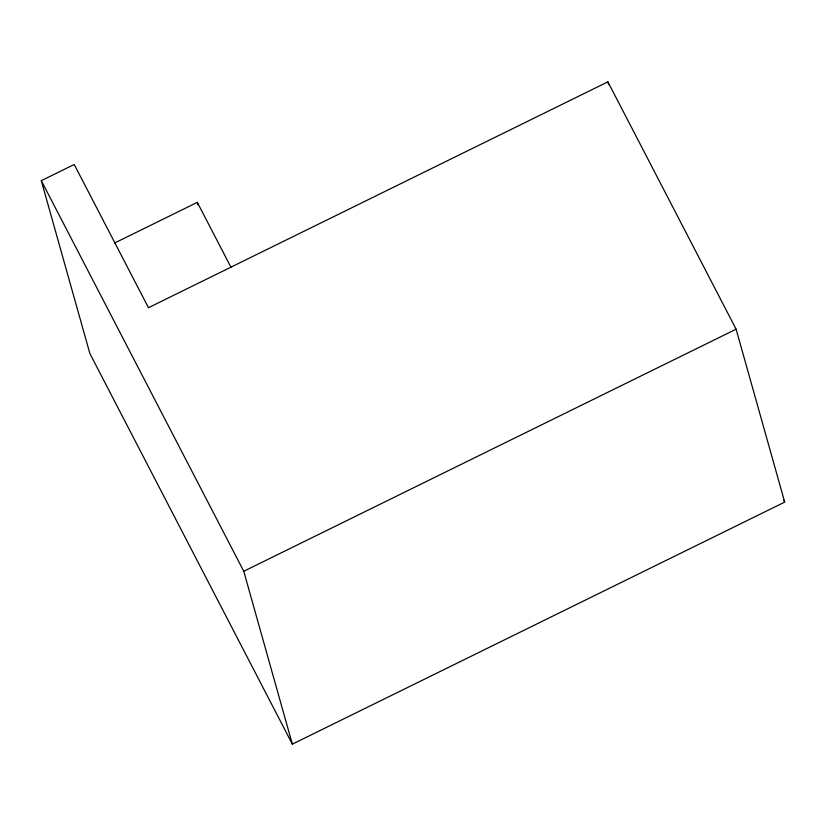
<?xml version="1.0" encoding="UTF-8"?>
<svg xmlns="http://www.w3.org/2000/svg" width="826" height="826" viewBox="0 0 826 826"><rect width="100%" height="100%" fill="white"/><g stroke="black" fill="none" stroke-linecap="round" stroke-linejoin="round"><path stroke-width="1.24" d="M41.3 180.677L74.226 164.488L148.474 307.706L607.895 81.846L736.111 329.202L784.7 502.105L292.342 744.154L89.889 353.569L41.3 180.677L243.763 571.262L292.342 744.154M114.608 243.02L197.321 202.36L231.094 267.521M243.763 571.262L736.111 329.202M783.513 499.813L784.7 502.105M607.895 81.846L608.576 84.283M197.321 202.36L198.013 204.827"/></g></svg>
